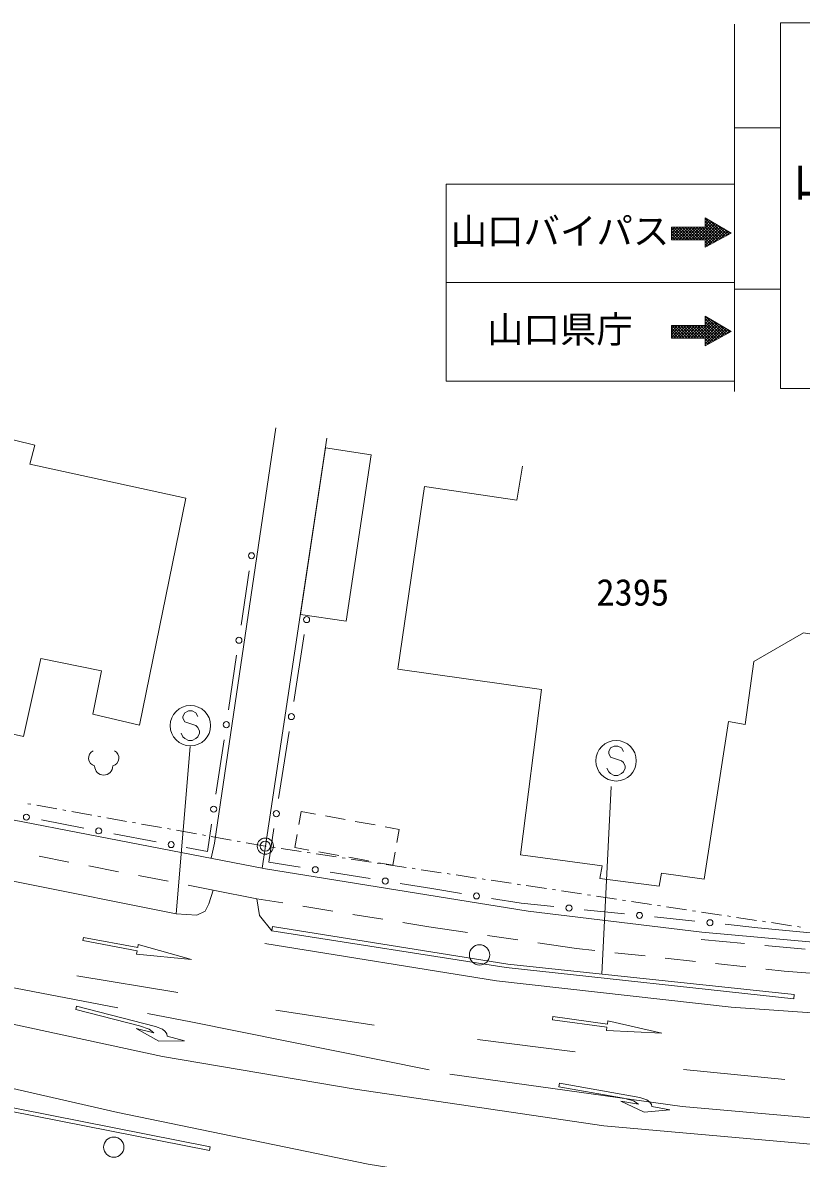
# Model space of a CAD drawing. Units: millimetres, scale not verified. Extents: x 40000 to 680000, y 20000 to 380000.
# Drawn here: x 323818 to 362280, y 239384 to 295473 of the extents above; entities that cross this region are included whole.
import ezdxf
from ezdxf.enums import TextEntityAlignment as Align

# ---------------------------------------------------------------- set-up
doc = ezdxf.new("R2010")
doc.units = ezdxf.units.MM
doc.header["$LTSCALE"] = 1000
doc.header["$PDMODE"] = 32
doc.header["$PDSIZE"] = 500
doc.linetypes.add('CHAIN', pattern=[18.5, 12, -1.5, 3.5, -1.5])
for name, color, linetype, lineweight in [('M-BGD', 7, 'Continuous', 13), ('M-BMK', 2, 'CHAIN', 13), ('M-BMK-OTRS', 5, 'Continuous', 13), ('M-BMK-ROW', 30, 'Continuous', 13), ('M-STR-HTXT', 7, 'Continuous', 13), ('M-STR-STRC', 7, 'Continuous', 13)]:
    doc.layers.add(name, color=color, linetype=linetype, lineweight=lineweight)
doc.layers.add('M-BMK-HTXT', color=7, linetype='Continuous')
doc.styles.add('ＭＳ ゴシック', font='')
doc.styles.get('ＭＳ ゴシック').set_extended_font_data('MS Gothic')

msp = doc.modelspace()

# ---------------------------------------------------------------- linework, layer by layer
at = {"layer": 'M-BGD'}
for p, q in [((338843, 274948), (335647, 253713)), ((334609, 265715), (335011, 268405)), ((337727, 265250), (337210, 261940)), ((333985, 261542), (334387, 264232)), ((331827, 261390), (331736, 261208)), ((332009, 261481), (331827, 261390)), ((332191, 261481), (332009, 261481)), ((332373, 261390), (332191, 261481)), ((332464, 261208), (332373, 261390)), ((331736, 261208), (331736, 261117)), ((331736, 261117), (331827, 260935)), ((331827, 260935), (332373, 260753)), ((331736, 260208), (331645, 260390)), ((332373, 260753), (332464, 260663)), ((332464, 260663), (332555, 260481)), ((332555, 260390), (332464, 260208)), ((332555, 260481), (332555, 260390)), ((336978, 260458), (336461, 257148)), ((331827, 260117), (331736, 260208)), ((332009, 260026), (331827, 260117)), ((332191, 260026), (332009, 260026)), ((332373, 260117), (332191, 260026)), ((332464, 260208), (332373, 260117)), ((333362, 257370), (333763, 260059)), ((353040, 259746), (352858, 259655)), ((353222, 259746), (353040, 259746)), ((353404, 259655), (353222, 259746)), ((352858, 259655), (352767, 259473)), ((352767, 259473), (352767, 259382)), ((352767, 259382), (352858, 259200)), ((352858, 259200), (353404, 259018)), ((353495, 259473), (353404, 259655)), ((352767, 258473), (352677, 258655)), ((353404, 259018), (353495, 258927)), ((353495, 258927), (353586, 258746)), ((353586, 258655), (353495, 258473)), ((353586, 258746), (353586, 258655)), ((352858, 258382), (352767, 258473)), ((353040, 258291), (352858, 258382)), ((353222, 258291), (353040, 258291)), ((353404, 258382), (353222, 258291)), ((353495, 258473), (353404, 258382)), ((337459, 255869), (337576, 256511)), ((337576, 256511), (338277, 256384)), ((324739, 256094), (326840, 255696)), ((332939, 254541), (333140, 255886)), ((338769, 256295), (339753, 256116)), ((340245, 256027), (341229, 255849)), ((328314, 255417), (330415, 255019)), ((336230, 255666), (335971, 254011)), ((337254, 254734), (337370, 255377)), ((341721, 255759), (342423, 255632)), ((342423, 255632), (342306, 254990)), ((331889, 254740), (332939, 254541)), ((337955, 254607), (337254, 254734)), ((324631, 254302), (326103, 254016)), ((339431, 254339), (338447, 254518)), ((340907, 254072), (339923, 254250)), ((342217, 254498), (342100, 253855)), ((327085, 253826), (328558, 253541)), ((335971, 254011), (337531, 253757)), ((342100, 253855), (341399, 253982)), ((329539, 253351), (331012, 253065)), ((339011, 253517), (340985, 253196)), ((331994, 252875), (333231, 252635)), ((333231, 252635), (335379, 252207)), ((342466, 252956), (344025, 252702)), ((344025, 252702), (345494, 252464)), ((335379, 252207), (336670, 251996)), ((346975, 252224), (348444, 251986)), ((348444, 251986), (350059, 251818)), ((337657, 251836), (339138, 251594)), ((340125, 251433), (341605, 251192)), ((351551, 251664), (353541, 251458)), ((355033, 251303), (357022, 251097)), ((342592, 251031), (343883, 250821)), ((343883, 250821), (345797, 250539)), ((358514, 250943), (360130, 250775)), ((360130, 250775), (363073, 250481)), ((346786, 250393), (348270, 250174)), ((357335, 250187), (359478, 249992)), ((349260, 250028), (351174, 249746)), ((351174, 249746), (352080, 249647)), ((360474, 249901), (362466, 249720)), ((353074, 249539), (354565, 249377)), ((355559, 249268), (357051, 249106)), ((358045, 248998), (359536, 248835)), ((360530, 248727), (361436, 248628)), ((361436, 248628), (362931, 248517))]:
    msp.add_line(p, q, dxfattribs=at)
for points in [[(317281, 275665), (311215, 277035), (307721, 260554), (313807, 259297), (314139, 260876), (316528, 260325), (316974, 261769), (323850, 260224), (324712, 264067), (327703, 263454), (327277, 261314), (329588, 260785), (331875, 271997), (324174, 273669), (324423, 274615), (321391, 275342), (320944, 273399), (319771, 273618), (318935, 269899), (316089, 270523)], [(338771, 274471), (337534, 266251), (339802, 265910), (341039, 274129)], [(336129, 250615), (347707, 248803), (361906, 247259), (361935, 247480), (347778, 248975), (336157, 250836)], [(292353, 247903), (306113, 245278), (333075, 239954), (333038, 239762), (306082, 245081), (292316, 247712)]]:
    msp.add_lwpolyline(points, close=True, dxfattribs=at)
for points in [[(333124, 254201), (333295, 254952), (336330, 275467)], [(365358, 271283), (364968, 268495), (369455, 267778), (369019, 264304), (362382, 265332), (359936, 263915), (359508, 260815), (358682, 260955), (357476, 253179), (355378, 253460), (355253, 252826), (352335, 253210), (352449, 253833), (348416, 254368), (349448, 262532), (342344, 263544), (343671, 272558), (348230, 271883), (348510, 273565)], [(288089, 263175), (314532, 257799), (335806, 253682), (348785, 251587), (357369, 250559)], [(315614, 254619), (331403, 251451), (332421, 251399), (332826, 251597), (333013, 251960), (333231, 252635)], [(335379, 252207), (335524, 251376), (336129, 250615)], [(357369, 250559), (365624, 249807), (377467, 249702), (388162, 250138), (398789, 251084)]]:
    msp.add_lwpolyline(points, dxfattribs=at)
for centre, radius in [((335121, 269146), 150), ((337843, 265991), 150), ((334498, 264973), 150), ((332100, 260753), 1000), ((333874, 260801), 150), ((337094, 261199), 150), ((353131, 259018), 1000), ((324003, 256234), 150), ((333251, 256628), 150), ((336346, 256407), 150), ((327577, 255557), 150), ((331152, 254880), 150), ((338271, 253637), 150), ((341726, 253076), 150), ((346235, 252344), 150), ((350805, 251741), 150), ((354287, 251380), 150), ((357768, 251020), 150), ((346387, 249431), 500), ((328316, 239935), 500)]:
    msp.add_circle(centre, radius, dxfattribs=at)
for centre, radius, start, end in [((327473, 259152), 402, 116.087, 255.3342), ((328169, 259152), 402, 284.6658, 63.913), ((327821, 258763), 450, 180, 0)]:
    msp.add_arc(centre, radius, start, end, dxfattribs=at)
at = {"layer": 'M-BMK'}
msp.add_lwpolyline([(266799, 258746), (304542, 251379), (316735, 249091), (332126, 246122), (344926, 243542), (356399, 241943), (366983, 241001), (375542, 240678), (388679, 240933), (399039, 241872), (411039, 243452), (420020, 245240), (429306, 247451), (437116, 249695), (444117, 252068), (451083, 254850), (457061, 257127), (462680, 259661), (475781, 266050)], dxfattribs=at)
at = {"layer": 'M-BMK-OTRS'}
for points in [[(335785, 249998), (347231, 248155), (358814, 246846), (365614, 246379), (375406, 246098), (383558, 246144), (393093, 246713), (403091, 247811), (411802, 249169), (419992, 250854), (426100, 252245)], [(314520, 244845), (328518, 241641), (340883, 239098), (350785, 237502), (359540, 236505), (368609, 235893), (380031, 235702), (389600, 235819), (401275, 236221), (405211, 236823), (430723, 242298)]]:
    msp.add_lwpolyline(points, dxfattribs=at)
at = {"layer": 'M-BMK-ROW'}
for p, q in [((324079, 256897), (324227, 256870)), ((324522, 256818), (325507, 256642)), ((325802, 256589), (325950, 256563)), ((326245, 256510), (327229, 256334)), ((327525, 256282), (327672, 256255)), ((327968, 256202), (328952, 256027)), ((329248, 255974), (329395, 255948)), ((329691, 255895), (330675, 255719)), ((330970, 255666), (331118, 255640)), ((331413, 255587), (332398, 255412)), ((332693, 255359), (332841, 255333)), ((333136, 255280), (334120, 255104)), ((334416, 255051), (334563, 255025)), ((334859, 254972), (335802, 254804)), ((335802, 254804), (335843, 254798)), ((336140, 254753), (336288, 254730)), ((336585, 254686), (337574, 254536)), ((337870, 254491), (338019, 254469)), ((338315, 254424), (339304, 254275)), ((339601, 254230), (339749, 254207)), ((340046, 254162), (341034, 254013)), ((341331, 253968), (341479, 253946)), ((341776, 253901), (342765, 253751)), ((343061, 253707), (343210, 253684)), ((343506, 253639), (344495, 253490)), ((344792, 253445), (344940, 253423)), ((345237, 253378), (346225, 253228)), ((346522, 253183), (346670, 253161)), ((346967, 253116), (347956, 252967)), ((348252, 252922), (348401, 252899)), ((348697, 252855), (349686, 252705)), ((349983, 252660), (350131, 252638)), ((350428, 252593), (351417, 252444)), ((351713, 252399), (351861, 252376)), ((352158, 252331), (353147, 252182)), ((353443, 252137), (353592, 252115)), ((353888, 252070), (354877, 251920)), ((355174, 251876), (355322, 251853)), ((355619, 251808), (356608, 251659)), ((356904, 251614), (357052, 251592)), ((357349, 251547), (358338, 251397)), ((358635, 251353), (358783, 251330)), ((359079, 251285), (360068, 251136)), ((360365, 251091), (360513, 251069)), ((360810, 251024), (361799, 250874)), ((362095, 250829), (362244, 250807))]:
    msp.add_line(p, q, dxfattribs=at)
msp.add_circle((335802, 254804), 400, dxfattribs=at)
msp.add_point((335802, 254804), dxfattribs=at)
at = {"layer": 'M-STR-HTXT'}
for p, q in [((358981, 287496), (358981, 282636)), ((358981, 282636), (358981, 277776)), ((332089, 259716), (331403, 251451)), ((352893, 257753), (352428, 248484))]:
    msp.add_line(p, q, dxfattribs=at)
at = {"layer": 'M-STR-STRC'}
for p, q in [((358981, 295397), (358981, 277264)), ((361255, 295473), (361255, 277407)), ((358981, 290283), (361255, 290283)), ((356962, 284755), (357854, 285647)), ((357104, 284755), (357943, 285594)), ((357245, 284755), (358031, 285542)), ((357529, 285464), (357765, 285699)), ((357530, 285606), (357676, 285752)), ((358354, 284830), (357530, 285654)), ((358263, 284780), (357530, 285513)), ((357531, 285748), (357587, 285804)), ((358446, 284880), (357531, 285795)), ((358537, 284930), (357772, 285695)), ((355862, 285352), (355886, 285376)), ((355862, 285211), (356028, 285376)), ((355862, 285069), (356169, 285376)), ((355862, 284928), (356310, 285375)), ((355862, 284786), (356451, 285375)), ((356449, 284755), (355862, 285342)), ((356308, 284755), (355862, 285201)), ((356166, 284755), (355862, 285059)), ((356590, 284755), (355970, 285376)), ((355972, 284755), (356592, 285375)), ((356732, 284755), (356111, 285376)), ((356114, 284755), (356733, 285375)), ((356873, 284755), (356253, 285376)), ((356255, 284755), (356874, 285374)), ((357015, 284755), (356395, 285375)), ((356397, 284755), (357015, 285374)), ((357156, 284755), (356537, 285375)), ((356538, 284755), (357156, 285374)), ((357298, 284755), (356678, 285375)), ((356680, 284755), (357297, 285373)), ((357439, 284755), (356820, 285374)), ((356821, 284755), (357438, 285373)), ((357805, 284531), (356962, 285374)), ((357896, 284581), (357104, 285374)), ((357988, 284631), (357245, 285373)), ((357387, 284755), (358120, 285489)), ((358080, 284681), (357387, 285373)), ((357527, 284472), (358387, 285331)), ((357528, 284755), (358209, 285437)), ((357528, 284614), (358298, 285384)), ((358171, 284730), (357529, 285373)), ((357636, 284439), (358476, 285279)), ((357946, 284608), (358565, 285226)), ((358629, 284980), (358118, 285490)), ((358257, 284777), (358654, 285174)), ((358721, 285029), (358464, 285286)), ((358567, 284946), (358743, 285121)), ((358812, 285079), (358810, 285081)), ((356025, 284755), (355862, 284918)), ((355883, 284755), (355862, 284777)), ((357622, 284431), (357527, 284526)), ((357530, 284381), (357527, 284385)), ((357713, 284481), (357528, 284667)), ((358981, 282312), (361255, 282312)), ((355862, 280492), (355886, 280516)), ((355862, 280351), (356028, 280516)), ((355862, 280209), (356169, 280516)), ((355862, 280068), (356310, 280515)), ((355862, 279926), (356451, 280515)), ((356501, 279895), (355880, 280516)), ((355972, 279895), (356592, 280515)), ((356642, 279895), (356021, 280516)), ((356114, 279895), (356733, 280515)), ((356784, 279895), (356163, 280516)), ((356255, 279895), (356874, 280514)), ((356925, 279895), (356305, 280516)), ((356397, 279895), (357015, 280514)), ((357066, 279895), (356447, 280515)), ((356538, 279895), (357156, 280514)), ((357208, 279895), (356588, 280515)), ((356680, 279895), (357297, 280513)), ((357349, 279895), (356730, 280515)), ((356821, 279895), (357438, 280513)), ((357491, 279895), (356872, 280514)), ((356962, 279895), (357854, 280787)), ((357838, 279689), (357014, 280514)), ((357104, 279895), (357943, 280734)), ((357930, 279739), (357155, 280514)), ((357245, 279895), (358031, 280682)), ((358021, 279789), (357297, 280513)), ((357387, 279895), (358120, 280629)), ((358113, 279839), (357439, 280513)), ((357527, 279612), (358387, 280471)), ((357528, 279895), (358209, 280577)), ((357528, 279754), (358298, 280524)), ((357529, 280604), (357765, 280839)), ((358205, 279889), (357529, 280564)), ((357530, 280746), (357676, 280892)), ((358296, 279938), (357530, 280705)), ((357531, 280888), (357587, 280944)), ((358388, 279988), (357531, 280845)), ((358479, 280038), (357553, 280964)), ((358571, 280088), (357899, 280760)), ((358662, 280138), (358245, 280556)), ((356359, 279895), (355862, 280392)), ((356218, 279895), (355862, 280251)), ((356076, 279895), (355862, 280110)), ((355935, 279895), (355862, 279969)), ((357636, 279579), (358476, 280419)), ((357946, 279748), (358565, 280366)), ((358257, 279917), (358654, 280314)), ((358567, 280086), (358743, 280261)), ((358754, 280188), (358590, 280351)), ((357564, 279540), (357527, 279576)), ((357747, 279639), (357528, 279858)), ((357655, 279589), (357528, 279717)), ((326826, 250297), (326795, 250137)), ((326826, 250297), (329499, 249789)), ((326795, 250137), (329468, 249628)), ((329468, 249628), (329438, 249468)), ((329529, 249949), (329499, 249789)), ((332156, 249200), (329529, 249949)), ((329438, 249468), (332156, 249200)), ((326496, 248398), (331485, 247577)), ((326440, 246740), (326482, 246903)), ((326482, 246903), (330381, 245902)), ((326440, 246740), (329581, 245934)), ((336327, 246704), (341184, 245964)), ((350009, 246391), (349986, 246230)), ((349986, 246230), (352681, 245854)), ((350009, 246391), (352703, 246016)), ((330298, 245577), (329431, 245799)), ((330540, 245168), (329431, 245799)), ((330068, 245767), (329581, 245934)), ((330298, 245577), (330068, 245767)), ((330719, 245760), (330381, 245902)), ((330860, 245646), (330719, 245760)), ((352681, 245854), (352658, 245693)), ((352658, 245693), (355387, 245560)), ((352726, 246178), (352703, 246016)), ((355387, 245560), (352726, 246178)), ((331814, 245187), (330540, 245168)), ((330939, 245525), (330860, 245646)), ((330948, 245410), (330939, 245525)), ((331814, 245187), (330948, 245410)), ((346279, 245250), (351109, 244642)), ((356455, 243778), (361472, 243272)), ((350306, 242922), (350336, 243087)), ((350306, 242922), (353499, 242354)), ((350336, 243087), (354299, 242382)), ((353997, 242224), (353499, 242354)), ((354647, 242267), (354299, 242382)), ((354241, 242052), (353360, 242209)), ((354512, 241663), (353360, 242209)), ((354241, 242052), (353997, 242224)), ((355782, 241778), (354512, 241663)), ((354796, 242164), (354647, 242267)), ((354884, 242049), (354796, 242164)), ((354901, 241935), (354884, 242049)), ((355782, 241778), (354901, 241935))]:
    msp.add_line(p, q, dxfattribs=at)
for points in [[(361255, 295473), (383316, 295473), (383316, 277407), (361255, 277407)], [(358981, 282636), (344740, 282636), (344740, 287496), (358981, 287496)], [(358981, 277776), (344740, 277776), (344740, 282636), (358981, 282636)], [(296842, 252253), (311303, 248789), (322956, 246099), (330722, 244416), (340234, 242801), (352521, 240981), (362938, 240067), (370265, 239631), (375305, 239511), (384710, 239715), (392735, 240222), (399175, 240845), (405381, 241662), (412101, 242747), (418488, 244018), (424066, 245238), (427089, 245991)]]:
    msp.add_lwpolyline(points, dxfattribs=at)
for points in [[(357528, 284755), (357527, 284380), (358813, 285080), (357531, 285837), (357529, 285373), (355862, 285377), (355862, 284755)], [(357528, 279895), (357527, 279520), (358813, 280220), (357531, 280977), (357529, 280513), (355862, 280517), (355862, 279895)]]:
    msp.add_lwpolyline(points, close=True, dxfattribs=at)

# ---------------------------------------------------------------- texts
at = {"layer": 'M-BMK-HTXT', "style": 'ＭＳ ゴシック'}
msp.add_text('2395', height=1320, dxfattribs=at).set_placement((353955, 266286), align=Align.BOTTOM_CENTER)
at = {"layer": 'M-STR-STRC', "style": 'ＭＳ ゴシック'}
for s, height, p in [('山陽道', 1833, (365616, 286355)), ('山口バイパス', 1320, (350359, 284128)), ('山口県庁', 1320, (350359, 279268))]:
    msp.add_text(s, height=height, dxfattribs=at).set_placement(p, align=Align.BOTTOM_CENTER)

doc.saveas('drawing.dxf')
